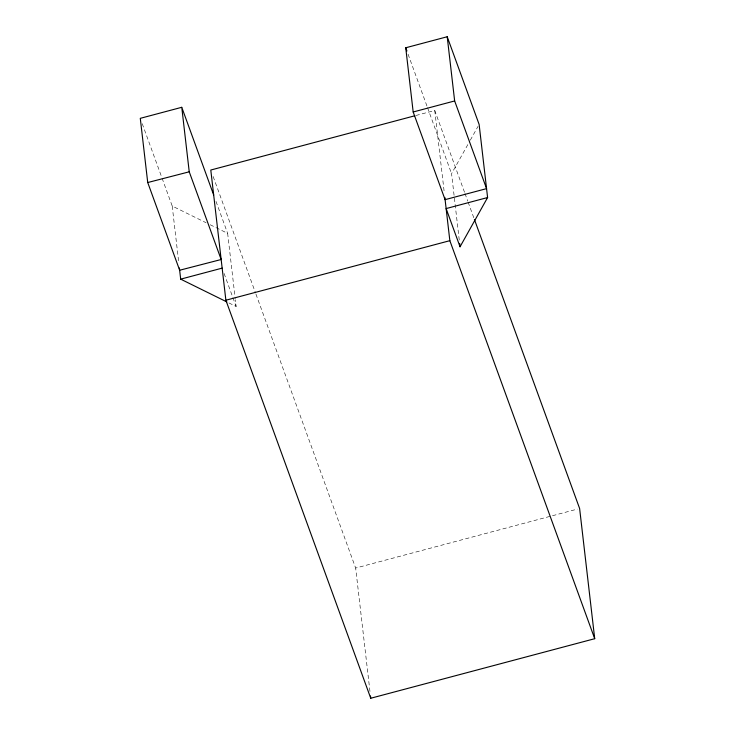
<?xml version="1.0" encoding="UTF-8"?>
<svg xmlns="http://www.w3.org/2000/svg" width="735" height="735" viewBox="0 0 735 735"><rect width="100%" height="100%" fill="white"/><g stroke="black" fill="none" stroke-linecap="round" stroke-linejoin="round"><path stroke-width="0.55" stroke-dasharray="3.67 2.76" d="M459.256 240.051L451.566 173.671L469.757 141.166M470.308 140.183L478.026 126.392M415.909 115.496L434.752 110.48L464.594 192.46M369.962 691.46L355.657 568.054L577.407 509.089M162.086 178.219L172.21 206.03L206.085 222.733M210.192 224.754L227.648 233.362L235.209 298.612M228.934 302.949L236.119 306.486L235.338 299.742M464.989 193.535L467.736 201.087M468.121 202.171L474.011 218.35M408.072 54.197L427.145 106.584M427.531 107.65L451.566 173.671M213.141 176.51L255.541 292.999M255.936 294.083L355.657 568.054M216.007 201.399L227.648 233.362M224.092 273.457L236.119 306.486M142.232 123.682L161.7 177.153M434.752 110.48L444.179 191.771M172.21 206.03L178.734 262.349"/><path stroke-width="1.1" d="M487.599 197.54L446.127 208.575L460.036 246.795L487.599 197.54L479.128 124.426L447.211 36.75L405.738 47.775L413.18 111.986L445.088 199.654L486.57 188.629L454.653 100.952L447.211 36.75M181.766 107.301L140.284 118.335L147.726 182.537L179.652 270.241L221.161 259.51L189.235 171.806L181.766 107.301L213.683 195.005M413.18 111.986L454.653 100.952M414.797 115.79L210.789 170.033L225.875 300.229L370.743 698.25L594.716 638.697L579.621 508.501L474.406 219.425M179.386 267.981L180.681 279.153L222.154 268.128M225.875 300.229L449.848 240.676L444.831 197.403M147.726 182.537L189.235 171.806M180.681 279.153L226.876 301.929M405.738 47.775L406.905 50.981M449.848 240.676L594.716 638.697M459.651 243.423L460.036 246.795M370.486 695.99L370.743 698.25"/></g></svg>
